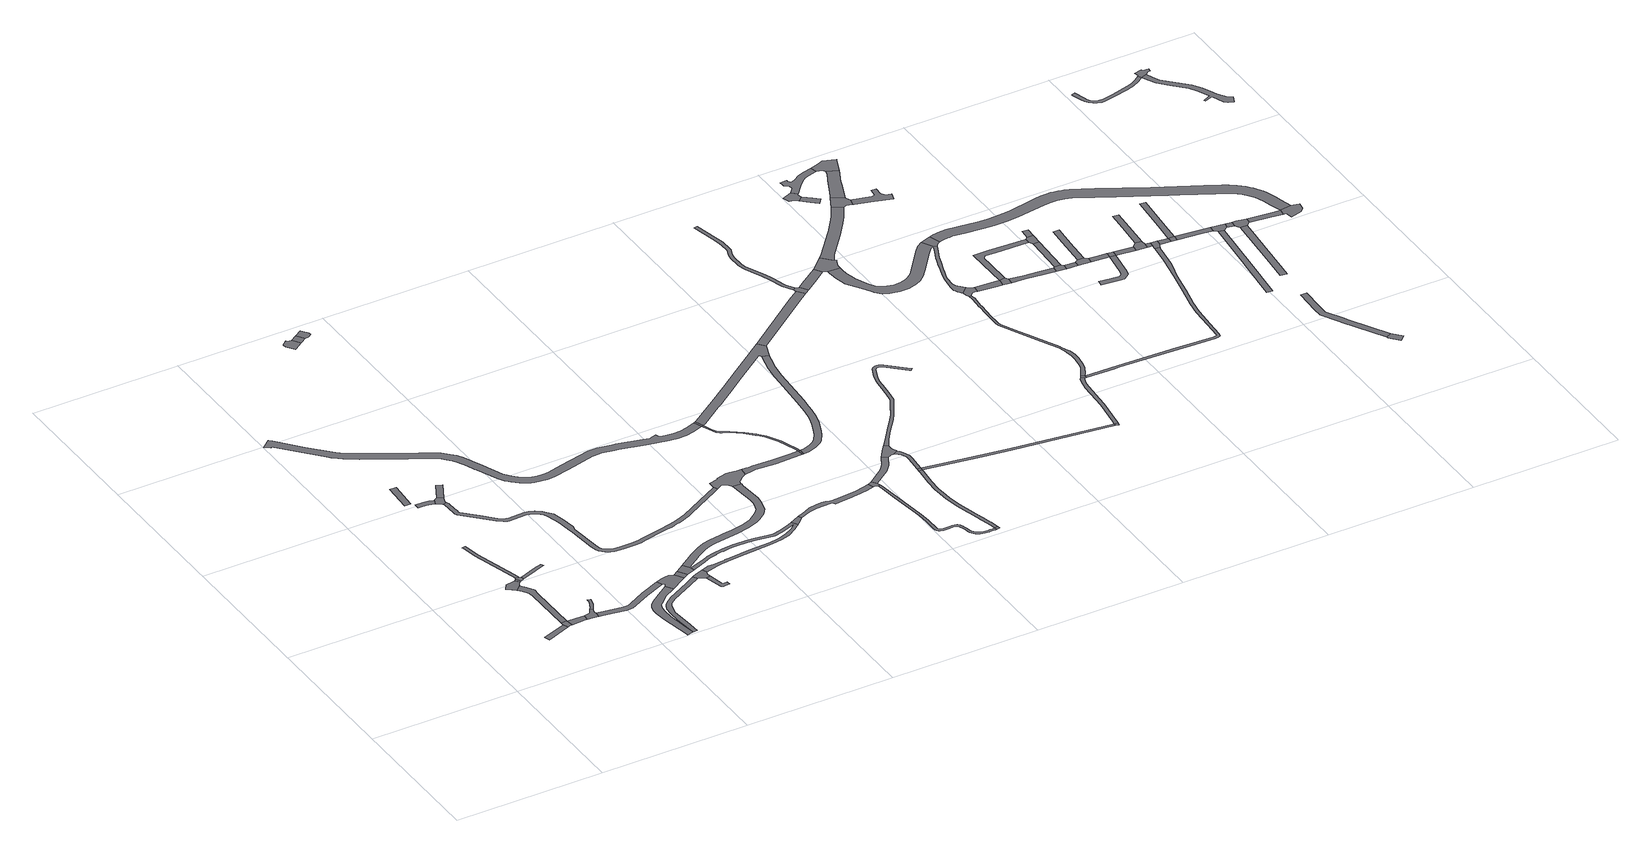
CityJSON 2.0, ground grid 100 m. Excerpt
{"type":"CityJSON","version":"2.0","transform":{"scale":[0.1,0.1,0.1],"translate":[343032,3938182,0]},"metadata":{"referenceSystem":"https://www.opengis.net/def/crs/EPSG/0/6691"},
"CityObjects":{
"road1":{"type":"Road","attributes":{"RoadStructureAttribute.sectionType":"1"},"geometry":[{"type":"MultiSurface","lod":"1","boundaries":[[[0,1,2,3]]]}]},
"road2":{"type":"Road","geometry":[{"type":"MultiSurface","lod":"1","boundaries":[[[4,5,2,1,6,7]]]}]},
"road3":{"type":"Road","attributes":{"RoadStructureAttribute.sectionType":"1"},"geometry":[{"type":"MultiSurface","lod":"1","boundaries":[[[8,9,10,11,12,13,14,15,5,4]]]}]},
"road4":{"type":"Road","attributes":{"RoadStructureAttribute.sectionType":"1"},"geometry":[{"type":"MultiSurface","lod":"1","boundaries":[[[16,17,4,7,18,19,20]]]}]},
"road5":{"type":"Road","geometry":[{"type":"MultiSurface","lod":"1","boundaries":[[[21,22,23,24,12,11,25,26,27]]]}]},
"road6":{"type":"Road","attributes":{"RoadStructureAttribute.sectionType":"1"},"geometry":[{"type":"MultiSurface","lod":"1","boundaries":[[[21,27,28,29]]]}]},
"road7":{"type":"Road","geometry":[{"type":"MultiSurface","lod":"1","boundaries":[[[28,30,31,32,33,34,35,29]]]}]},
"road8":{"type":"Road","attributes":{"RoadStructureAttribute.sectionType":"1"},"geometry":[{"type":"MultiSurface","lod":"1","boundaries":[[[36,37,38,39,40,41,42,43,44,45,35,34]]]}]},
"road9":{"type":"Road","geometry":[{"type":"MultiSurface","lod":"1","boundaries":[[[19,46,47,48,49,50,51,52,53,54,55,20]]]}]},
"road10":{"type":"Road","attributes":{"RoadStructureAttribute.sectionType":"1"},"geometry":[{"type":"MultiSurface","lod":"1","boundaries":[[[51,56,57,58,59,60,61,62,63,52]]]}]},
"road11":{"type":"Road","attributes":{"RoadStructureAttribute.sectionType":"1"},"geometry":[{"type":"MultiSurface","lod":"1","boundaries":[[[64,65,66,67,32,31]]]}]},
"road12":{"type":"Road","attributes":{"RoadStructureAttribute.sectionType":"1"},"geometry":[{"type":"MultiSurface","lod":"1","boundaries":[[[68,69,70,71]]]}]},
"road13":{"type":"Road","attributes":{"RoadStructureAttribute.sectionType":"1"},"geometry":[{"type":"MultiSurface","lod":"1","boundaries":[[[72,73,74,75,76,77,78,79,80]]]}]},
"road14":{"type":"Road","geometry":[{"type":"MultiSurface","lod":"1","boundaries":[[[81,82,83,84,85,76,75,86,87,88,89]]]}]},
"road15":{"type":"Road","attributes":{"RoadStructureAttribute.sectionType":"1"},"geometry":[{"type":"MultiSurface","lod":"1","boundaries":[[[47,90,91,92,93,94,95,96,97,98,99,100,101,102,103,104,105,48]]]}]},
"road16":{"type":"Road","attributes":{"RoadStructureAttribute.sectionType":"1"},"geometry":[{"type":"MultiSurface","lod":"1","boundaries":[[[84,106,107,85]]]}]},
"road17":{"type":"Road","attributes":{"RoadStructureAttribute.sectionType":"1"},"geometry":[{"type":"MultiSurface","lod":"1","boundaries":[[[108,109,110,111,112,113,114,115,116,117,118,119,120,121,122,123,124,125,126,127,128]]]}]},
"road18":{"type":"Road","attributes":{"RoadStructureAttribute.sectionType":"1"},"geometry":[{"type":"MultiSurface","lod":"1","boundaries":[[[129,130,131,132,133,134,135,136,137,138,139,140,141,142,143,144,145,146,147,148,149]]]}]},
"road19":{"type":"Road","geometry":[{"type":"MultiSurface","lod":"1","boundaries":[[[150,151,152,98,97,153,154,155,119,118,156,157,158]]]}]},
"road20":{"type":"Road","attributes":{"RoadStructureAttribute.sectionType":"1"},"geometry":[{"type":"MultiSurface","lod":"1","boundaries":[[[157,159,160,158]]]}]},
"road21":{"type":"Road","geometry":[{"type":"MultiSurface","lod":"1","boundaries":[[[159,161,162,163,164,160]]]}]},
"road22":{"type":"Road","geometry":[{"type":"MultiSurface","lod":"1","boundaries":[[[165,166,167,168,169,170,171,172,173,140,139]]]}]},
"road23":{"type":"Road","attributes":{"RoadStructureAttribute.sectionType":"1"},"geometry":[{"type":"MultiSurface","lod":"1","boundaries":[[[165,174,175,176,177,178,179,180,181,182,183,184,166]]]}]},
"road24":{"type":"Road","attributes":{"RoadStructureAttribute.sectionType":"1"},"geometry":[{"type":"MultiSurface","lod":"1","boundaries":[[[88,185,186,187,188,189,190,191,192,193,194,195,196,197,198,199,200,201,202,203,204,205,206,207,208,209,210,211,212,213,214,215,216,217,218,219,220,221,222,223,224,225,226,227,228,229,230,231,232,233,234,235,236,237,238,239,240,241,242,243,244,245,246,247,248,249,250,251,252,253,254,255,256,257,258,259,260,89]]]}]},
"road25":{"type":"Road","geometry":[{"type":"MultiSurface","lod":"1","boundaries":[[[261,262,263,264,265,266,267,268]]]}]},
"road26":{"type":"Road","attributes":{"RoadStructureAttribute.sectionType":"1"},"geometry":[{"type":"MultiSurface","lod":"1","boundaries":[[[269,270,271,272,273,274,275,276,277,278,279,280,281,282,283,284,285,286,287,288,289,290,291,292,293,294,295,296,297,298,299,300,301,302,303,304,305,306,307,308,309,310,311,312,313,314,315,316,317,318,319,320,321,322,323,324,325,326,327,328,329,330,331,332,333,334,335,336,337,338,339,340,341,342,343,344,345,346,347,348,349,350,351,352]]]}]},
"road27":{"type":"Road","attributes":{"RoadStructureAttribute.sectionType":"1"},"geometry":[{"type":"MultiSurface","lod":"1","boundaries":[[[353,354,261,268]]]}]},
"road28":{"type":"Road","geometry":[{"type":"MultiSurface","lod":"1","boundaries":[[[355,356,357,354,353,358]]]}]},
"road29":{"type":"Road","attributes":{"RoadStructureAttribute.sectionType":"1"},"geometry":[{"type":"MultiSurface","lod":"1","boundaries":[[[359,360,361,362,363,364,365,366,367,368,369,370,371,372,373,374,375,376,377,378,379,380,381,382,383,384,385,386,387,162,161,388,389,390,391,392,393,394,395,396,397,398,399,400,401,402,371,403,404,405,406,407,408,409,410,411,412,413,171,170]]]}]},
"road30":{"type":"Road","attributes":{"RoadStructureAttribute.sectionType":"1"},"geometry":[{"type":"MultiSurface","lod":"1","boundaries":[[[414,415,416,417,418,419,420,421,422,423,424,425,426,427,428,429,430,164,163,431,432,433,434,435,436,437,438,439,440,441,442,443,444,445,446,447,448,449]]]}]},
"road31":{"type":"Road","geometry":[{"type":"MultiSurface","lod":"1","boundaries":[[[372,371,370,450,451,452]]]}]},
"road32":{"type":"Road","geometry":[{"type":"MultiSurface","lod":"1","boundaries":[[[222,453,454,455,456,449,448,457,458,459,460,461,462,463,464,465,466,467,468,469,470,223]]]}]},
"road33":{"type":"Road","attributes":{"RoadStructureAttribute.sectionType":"1"},"geometry":[{"type":"MultiSurface","lod":"1","boundaries":[[[451,471,472,473,474,475,476,477,478,479,480,481,482,483,484,485,486,487,488,489,490,491,492,493,494,495,496,497,452]]]}]},
"road34":{"type":"Road","attributes":{"RoadStructureAttribute.sectionType":"1"},"geometry":[{"type":"MultiSurface","lod":"1","boundaries":[[[463,498,499,500,501,502,503,504,505,506,507,508,509,464]]]}]},
"road35":{"type":"Road","geometry":[{"type":"MultiSurface","lod":"1","boundaries":[[[510,511,269,352]]]}]},
"road36":{"type":"Road","attributes":{"RoadStructureAttribute.sectionType":"1"},"geometry":[{"type":"MultiSurface","lod":"1","boundaries":[[[512,513,514,515,516,517,518,519,520,521,522,523,524,525,526,527,528,529,503,530,531,532,533,534,535,536,537,538,539,540,541,542,543,544,510,352]]]}]},
"road37":{"type":"Road","geometry":[{"type":"MultiSurface","lod":"1","boundaries":[[[503,502,545,530]]]}]},
"road38":{"type":"Road","geometry":[{"type":"MultiSurface","lod":"1","boundaries":[[[546,547,548,549,484,483,550,551,552,553]]]}]},
"road39":{"type":"Road","attributes":{"RoadStructureAttribute.sectionType":"1"},"geometry":[{"type":"MultiSurface","lod":"1","boundaries":[[[554,555,556,557,558,559,560,561,562,563,564,565,566,567,568,569,570,571,572,573,574,575,576,577,578,579,580,581,582,583,584,585,586,587,588,589,590,591,592,593,594,595,546,553,596,597,598,599,600,601,602,603,604,605,606,607,608,609,610,611,612,613,614,615,616,617,618,619,620,621,622,623,624,625,626,627,628,629,630,631,632,633,634,635,636,637,638]]]}]},
"road40":{"type":"Road","attributes":{"RoadStructureAttribute.sectionType":"1"},"geometry":[{"type":"MultiSurface","lod":"1","boundaries":[[[639,640,641,548,547,642,643,644,645]]]}]},
"road41":{"type":"Road","geometry":[{"type":"MultiSurface","lod":"1","boundaries":[[[638,637,646,647]]]}]},
"road42":{"type":"Road","attributes":{"RoadStructureAttribute.sectionType":"1"},"geometry":[{"type":"MultiSurface","lod":"1","boundaries":[[[648,649,650,651,652,653,654,655,656,657,511,510,658,659,660,661,662,663,664,665,666,667,668,669]]]}]},
"road43":{"type":"Road","attributes":{"RoadStructureAttribute.sectionType":"1"},"geometry":[{"type":"MultiSurface","lod":"1","boundaries":[[[670,671,672,673,674,675,676,677,678,679,680,681,682,683,684,685,686,687,688,689,690,691,692,693,694,695,696,697,638,647]]]}]},
"road44":{"type":"Road","attributes":{"RoadStructureAttribute.sectionType":"1"},"geometry":[{"type":"MultiSurface","lod":"1","boundaries":[[[545,698,699,700,701,702,703,704,705,706,707,708,709,710,711,712,713,714,668,667,715,716,717,718,719,720,721,722,723,724,725,726,727,728,729,730,530]]]}]},
"road45":{"type":"Road","geometry":[{"type":"MultiSurface","lod":"1","boundaries":[[[731,684,683,732]]]}]},
"road46":{"type":"Road","geometry":[{"type":"MultiSurface","lod":"1","boundaries":[[[644,733,734,735,736,737,738,739,740,741,645]]]}]},
"road47":{"type":"Road","attributes":{"RoadStructureAttribute.sectionType":"1"},"geometry":[{"type":"MultiSurface","lod":"1","boundaries":[[[742,743,744,745,746,735,734,747,748,749,750,751,752,731,732]]]}]},
"road48":{"type":"Road","attributes":{"RoadStructureAttribute.sectionType":"1"},"geometry":[{"type":"MultiSurface","lod":"1","boundaries":[[[753,754,755,756,757,758,759,760,761,762,763,764,765,766,767,768,769,770,771,772,773,774,775,776,777,778,779,780,781,782,783,784,785,786,787,788,789,790,791,792,793,794,795,796,797,798,799,800,801,802,803,740,739]]]}]},
"road49":{"type":"Road","attributes":{"RoadStructureAttribute.sectionType":"1"},"geometry":[{"type":"MultiSurface","lod":"1","boundaries":[[[804,805,806,807,732,683,808,809,810,811]]]}]},
"road50":{"type":"Road","geometry":[{"type":"MultiSurface","lod":"1","boundaries":[[[812,813,814,815,816,817,648,669]]]}]},
"road51":{"type":"Road","geometry":[{"type":"MultiSurface","lod":"1","boundaries":[[[818,819,815,814,820,821]]]}]},
"road52":{"type":"Road","attributes":{"RoadStructureAttribute.sectionType":"1"},"geometry":[{"type":"MultiSurface","lod":"1","boundaries":[[[822,823,824,825,826,827,828,829,830,831,832,833,834,835,836,837,838,839,840,841,842,843,844,845,846,847,848,849,850,851,852,853,854,819,818]]]}]},
"road53":{"type":"Road","attributes":{"RoadStructureAttribute.sectionType":"1"},"geometry":[{"type":"MultiSurface","lod":"1","boundaries":[[[820,855,856,857,858,821]]]}]},
"road54":{"type":"Road","geometry":[{"type":"MultiSurface","lod":"1","boundaries":[[[859,860,804,811]]]}]},
"road55":{"type":"Road","geometry":[{"type":"MultiSurface","lod":"1","boundaries":[[[861,857,856,862,863,864,865,866,867]]]}]},
"road56":{"type":"Road","attributes":{"RoadStructureAttribute.sectionType":"1"},"geometry":[{"type":"MultiSurface","lod":"1","boundaries":[[[868,869,870,871,872,873,874,804,860,875,876,877,878,879,880,881,882,883]]]}]},
"road57":{"type":"Road","geometry":[{"type":"MultiSurface","lod":"1","boundaries":[[[882,884,885,886,883]]]}]},
"road58":{"type":"Road","attributes":{"function":"3","RoadStructureAttribute.sectionType":"1"},"geometry":[{"type":"MultiSurface","lod":"1","boundaries":[[[887,888,889,890,891,892,893,894,895,896,897,898,899,900,901,902,903,863,862,904,905,906,907,908,909,910,911,912,913,914,915,916,917,918,919,920,921,922,923,924,925,926,927,928,929,930,931,932,933,934,935,936,937,938,939,940,941,942,943,944,945,946,947,948,949,950,951,952,921]]]}]},
"road59":{"type":"Road","attributes":{"function":"3","RoadStructureAttribute.sectionType":"1"},"geometry":[{"type":"MultiSurface","lod":"1","boundaries":[[[953,954,955,956,957,958,959,960,961,962,963,964,965,966,967,861,867]]]}]},
"road60":{"type":"Road","attributes":{"RoadStructureAttribute.sectionType":"1"},"geometry":[{"type":"MultiSurface","lod":"1","boundaries":[[[968,969,970,971,972,973,974,975,976,977,978,979,980,981,982,983,984,985,986,987,988,886,885,989,990,991,992,993,994,995,996,997,998,999,1000,1001,1002,1003,1004,1005,1006,1007,1008,1009]]]}]},
"road61":{"type":"Road","geometry":[{"type":"MultiSurface","lod":"1","boundaries":[[[1010,939,938,1011,1012,968,1009,1013,1014,1015,1016,1017,1018]]]}]},
"road62":{"type":"Road","geometry":[{"type":"MultiSurface","lod":"1","boundaries":[[[1019,1020,1021,1022,1023,1024,1025,1026]]]}]},
"road63":{"type":"Road","attributes":{"RoadStructureAttribute.sectionType":"1"},"geometry":[{"type":"MultiSurface","lod":"1","boundaries":[[[1020,1027,1028,1029,1030,1021]]]}]},
"road64":{"type":"Road","attributes":{"RoadStructureAttribute.sectionType":"1"},"geometry":[{"type":"MultiSurface","lod":"1","boundaries":[[[1017,1031,1032,1033,1034,1018]]]}]},
"road65":{"type":"Road","geometry":[{"type":"MultiSurface","lod":"1","boundaries":[[[1035,1036,960,959,1037,1038,1039,1040,1041]]]}]},
"road66":{"type":"Road","geometry":[{"type":"MultiSurface","lod":"1","boundaries":[[[1023,1042,1043,1044,1045,1046,1047,1048,1049,1050,1051,1052,1053,1054,1055,1056,1057,1058,1059,1060,1061,1024]]]}]},
"road67":{"type":"Road","geometry":[{"type":"MultiSurface","lod":"1","boundaries":[[[1062,1063,1033,1032,1064,1065]]]}]},
"road68":{"type":"Road","geometry":[{"type":"MultiSurface","lod":"1","boundaries":[[[1066,1067,1068,1069,1070,887,921,952]]]}]},
"road69":{"type":"Road","attributes":{"function":"3","RoadStructureAttribute.sectionType":"1"},"geometry":[{"type":"MultiSurface","lod":"1","boundaries":[[[1071,1072,1073,1074,1075,1036,1035,1076,1077,1078,1079,1080,1081,1082,1083]]]}]},
"road70":{"type":"Road","attributes":{"RoadStructureAttribute.sectionType":"1"},"geometry":[{"type":"MultiSurface","lod":"1","boundaries":[[[1040,1084,1085,1086,1087,1088,1089,1090,1091,1092,1093,1094,1041]]]}]},
"road71":{"type":"Road","attributes":{"RoadStructureAttribute.sectionType":"1"},"geometry":[{"type":"MultiSurface","lod":"1","boundaries":[[[1095,1096,1065,1064,1097,1098,1099,1100]]]}]},
"road72":{"type":"Road","geometry":[{"type":"MultiSurface","lod":"1","boundaries":[[[1082,1101,1102,1103,1104,1105,1106,1047,1046,1107,1083]]]}]},
"road73":{"type":"Road","attributes":{"RoadStructureAttribute.sectionType":"1"},"geometry":[{"type":"MultiSurface","lod":"1","boundaries":[[[1108,1109,1110,1111,1033,1063,1112,1113,1114,1115,1116]]]}]},
"road74":{"type":"Road","attributes":{"RoadStructureAttribute.sectionType":"1"},"geometry":[{"type":"MultiSurface","lod":"1","boundaries":[[[1117,1118,1119,1120,1121,1122,1123,1124,1125,1126,1127,1128,1129,1130,885,884,1131,1132,1133,1134,1135,1136,1137,1138,1139,1140,1141,1142,1143,1144,1145,1146,1147,1148,1149,1150,1151]]]}]},
"road75":{"type":"Road","geometry":[{"type":"MultiSurface","lod":"1","boundaries":[[[1099,1152,1153,1154,1155,1156,1100]]]}]},
"road76":{"type":"Road","attributes":{"RoadStructureAttribute.sectionType":"1"},"geometry":[{"type":"MultiSurface","lod":"1","boundaries":[[[1157,1158,1156,1155,1159,1160]]]}]},
"road77":{"type":"Road","attributes":{"RoadStructureAttribute.sectionType":"1"},"geometry":[{"type":"MultiSurface","lod":"1","boundaries":[[[1161,1154,1153,1162]]]}]},
"road78":{"type":"Road","geometry":[{"type":"MultiSurface","lod":"1","boundaries":[[[1163,1157,1160,1164,1165,1166,1108,1116]]]}]},
"road79":{"type":"Road","attributes":{"RoadStructureAttribute.sectionType":"1"},"geometry":[{"type":"MultiSurface","lod":"1","boundaries":[[[1167,1168,1166,1165]]]}]},
"road80":{"type":"Road","geometry":[{"type":"MultiSurface","lod":"1","boundaries":[[[1169,1170,1171,1161,1162,1172]]]}]},
"road81":{"type":"Road","attributes":{"RoadStructureAttribute.sectionType":"1"},"geometry":[{"type":"MultiSurface","lod":"1","boundaries":[[[1173,1174,1175,1176,1177,1178,1179,1180,1181,1182,1183,1184,1185,1186]]]}]},
"road82":{"type":"Road","attributes":{"RoadStructureAttribute.sectionType":"1"},"geometry":[{"type":"MultiSurface","lod":"1","boundaries":[[[1187,1188,1189,1190,1191,1192,1171,1170]]]}]},
"road83":{"type":"Road","attributes":{"RoadStructureAttribute.sectionType":"1"},"geometry":[{"type":"MultiSurface","lod":"1","boundaries":[[[1193,1173,1194,1195,1169,1172]]]}]},
"road84":{"type":"Road","geometry":[{"type":"MultiSurface","lod":"1","boundaries":[[[1196,1197,1194,1173,1186]]]}]},
"road85":{"type":"Road","attributes":{"RoadStructureAttribute.sectionType":"1"},"geometry":[{"type":"MultiSurface","lod":"1","boundaries":[[[1198,1199,1196,1186]]]}]},
"road86":{"type":"Road","geometry":[{"type":"MultiSurface","lod":"1","boundaries":[[[1200,1201,1199,1198,1202,1203]]]}]},
"road87":{"type":"Road","attributes":{"RoadStructureAttribute.sectionType":"1"},"geometry":[{"type":"MultiSurface","lod":"1","boundaries":[[[1202,1204,1205,1203]]]}]},
"road88":{"type":"Road","geometry":[{"type":"MultiSurface","lod":"1","boundaries":[[[1150,1206,1207,1208,1205,1204,1151]]]}]},
"road89":{"type":"Road","attributes":{"function":"3","RoadStructureAttribute.sectionType":"1"},"geometry":[{"type":"MultiSurface","lod":"1","boundaries":[[[1209,1210,1211,1212,1213,1214,1215,1216,1217,1218,1219,1220,1221,1222,1223,1224,1225,1226,1227,1228,1229,1230,1231,1232,1233,1234,1235,1236,1237,1238,1239,1240,1241,1242,1243,1244,1245,1246,1247,1248,1249,1250,1251,1252,1069,1068,1253,1254,1255,1256,1257,1258,1259,1260,1261,1262,1263,1264,1265,1266,1267,1268,1269,1270,1271,1272,1273,1274,1275,1276,1277,1278,1279,1280,1281,1282,1283]]]}]},
"road90":{"type":"Road","attributes":{"RoadStructureAttribute.sectionType":"1"},"geometry":[{"type":"MultiSurface","lod":"1","boundaries":[[[1284,1285,1286,1287,1201,1200]]]}]},
"road91":{"type":"Road","attributes":{"RoadStructureAttribute.sectionType":"1"},"geometry":[{"type":"MultiSurface","lod":"1","boundaries":[[[1288,1208,1207,1289,1290,1291]]]}]},
"road92":{"type":"Road","geometry":[{"type":"MultiSurface","lod":"1","boundaries":[[[1290,1292,1293,1291]]]}]},
"road93":{"type":"Road","attributes":{"RoadStructureAttribute.sectionType":"1"},"geometry":[{"type":"MultiSurface","lod":"1","boundaries":[[[1294,1295,1296,1297,1291,1293]]]}]},
"road94":{"type":"Road","attributes":{"RoadStructureAttribute.sectionType":"1"},"geometry":[{"type":"MultiSurface","lod":"1","boundaries":[[[1298,1299,1300,1301,1302,1303,1304,1305,1306,1307,1308,1309,1310]]]}]},
"road95":{"type":"Road","attributes":{"RoadStructureAttribute.sectionType":"1"},"geometry":[{"type":"MultiSurface","lod":"1","boundaries":[[[1311,1312,1313,1314,1315,1316,1317]]]}]},
"road96":{"type":"Road","attributes":{"RoadStructureAttribute.sectionType":"1"},"geometry":[{"type":"MultiSurface","lod":"1","boundaries":[[[1292,1318,1319,1320,1293]]]}]},
"road97":{"type":"Road","geometry":[{"type":"MultiSurface","lod":"1","boundaries":[[[1321,1322,1323,1298,1310,1324]]]}]},
"road98":{"type":"Road","geometry":[{"type":"MultiSurface","lod":"1","boundaries":[[[1320,1319,1317,1316,1325,1326]]]}]},
"road99":{"type":"Road","attributes":{"RoadStructureAttribute.sectionType":"1"},"geometry":[{"type":"MultiSurface","lod":"1","boundaries":[[[1327,1328,1329,1330,1331,1332,1333]]]}]},
"road100":{"type":"Road","attributes":{"RoadStructureAttribute.sectionType":"1"},"geometry":[{"type":"MultiSurface","lod":"1","boundaries":[[[1325,1334,1335,1326]]]}]},
"road101":{"type":"Road","geometry":[{"type":"MultiSurface","lod":"1","boundaries":[[[1334,1327,1333,1336,1337,1338,1339,1335]]]}]},
"road102":{"type":"Road","attributes":{"RoadStructureAttribute.sectionType":"1"},"geometry":[{"type":"MultiSurface","lod":"1","boundaries":[[[1283,1340,1341,1342,1338,1337,1343,1344]]]}]},
"road103":{"type":"Road","geometry":[{"type":"MultiSurface","lod":"1","boundaries":[[[1344,1345,1346,1347,1348,1349,1209,1283]]]}]},
"road104":{"type":"Road","geometry":[{"type":"MultiSurface","lod":"1","boundaries":[[[1350,1351,1352,1353,1354,1355,1356,1357,1358,1359,1360,1361,1362,1363,1364,1365,1366,1367,1368,1369,1370,1371,1372,1373,1374,1375,1376,1377,1378,1379,1380,1381,1382,1383,1384,1385,1386,1387,1360,1388,1389,1390,1391,1392,1393,1394,1395,1396,1397,1398,1399,1400,1401,1402]]]}]},
"road105":{"type":"Road","geometry":[{"type":"MultiSurface","lod":"1","boundaries":[[[1403,1404,1361,1360,1359,1405,1406,1407,1408,1409]]]}]}
},
"vertices":[
[444,376,0],[607,437,0],[593,475,0],[430,414,0],
[631,496,0],[593,496,0],[633,447,0],[640,447,0],
[630,829,0],[634,878,0],[603,928,0],[577,958,0],[540,924,0],[563,898,0],[586,861,0],[590,829,0],
[736,492,0],[648,495,0],[733,452,0],[744,451,0],[748,491,0],
[579,1021,0],[516,1011,0],[487,971,0],[520,947,0],[577,960,0],[587,980,0],[603,994,0],
[612,999,0],[594,1031,0],
[632,1011,0],[638,1013,0],[631,1035,0],[624,1036,0],[621,1039,0],[598,1046,0],
[620,1053,0],[613,1083,0],[529,1375,0],[516,1449,0],[509,1483,0],[488,1480,0],[490,1470,0],[507,1370,0],[592,1077,0],[598,1048,0],
[795,446,0],[819,443,0],[823,483,0],[821,491,0],[821,504,0],[830,525,0],[814,536,0],[810,531,0],[793,505,0],[781,499,0],
[843,545,0],[856,570,0],[866,597,0],[869,623,0],[849,629,0],[847,603,0],[837,576,0],[824,551,0],
[747,1052,0],[810,1074,0],[803,1095,0],[751,1077,0],
[458,2040,0],[470,2232,0],[428,2235,0],[416,2039,0],
[487,1979,0],[531,1978,0],[564,1972,0],[583,1965,0],[597,2002,0],[570,2009,0],[529,2012,0],[477,2017,0],[475,1980,0],
[646,1953,0],[652,1974,0],[656,1988,0],[660,1996,0],[624,2015,0],[595,1960,0],[613,1945,0],[622,1935,0],[649,1945,0],
[824,443,0],[878,436,0],[996,415,0],[1024,414,0],[1042,417,0],[1071,430,0],[1185,491,0],[1317,547,0],[1301,584,0],[1168,527,0],[1054,466,0],[1030,456,0],[1021,454,0],[998,455,0],[858,478,0],[826,483,0],
[721,2114,0],[685,2132,0],
[1222,16,0],[1215,67,0],[1190,227,0],[1189,297,0],[1193,326,0],[1197,347,0],[1203,361,0],[1215,373,0],[1276,426,0],[1344,465,0],[1352,470,0],[1322,518,0],[1247,467,0],[1181,416,0],[1154,389,0],[1144,371,0],[1133,334,0],[1132,297,0],[1141,220,0],[1177,18,0],[1179,8,0],
[1251,18,0],[1243,126,0],[1239,178,0],[1236,252,0],[1245,300,0],[1254,323,0],[1258,333,0],[1265,342,0],[1308,375,0],[1461,458,0],[1530,493,0],[1513,523,0],[1447,484,0],[1291,400,0],[1246,366,0],[1231,352,0],[1222,337,0],[1210,307,0],[1206,252,0],[1209,176,0],[1223,16,0],
[1398,607,0],[1380,606,0],[1344,600,0],[1329,547,0],[1335,543,0],[1333,534,0],[1438,523,0],[1465,539,0],[1431,596,0],
[1503,561,0],[1463,619,0],
[1560,585,0],[1552,610,0],[1548,617,0],[1520,658,0],
[1577,471,0],[1610,478,0],[1605,503,0],[1608,517,0],[1610,522,0],[1612,525,0],[1599,558,0],[1563,545,0],[1525,530,0],
[1611,350,0],[1614,346,0],[1619,344,0],[1624,344,0],[1657,347,0],[1667,348,0],[1665,368,0],[1664,372,0],[1641,372,0],[1633,374,0],[1632,375,0],
[625,1926,0],[629,1830,0],[630,1815,0],[638,1797,0],[806,1625,0],[841,1597,0],[862,1589,0],[877,1586,0],[992,1588,0],[1013,1584,0],[1042,1574,0],[1071,1553,0],[1084,1536,0],[1098,1506,0],[1117,1422,0],[1130,1339,0],[1131,1333,0],[1133,1320,0],[1136,1291,0],[1154,1105,0],[1163,1059,0],[1171,1041,0],[1199,1016,0],[1228,997,0],[1249,989,0],[1308,985,0],[1383,986,0],[1433,990,0],[1474,999,0],[1613,1032,0],[1635,1036,0],[1680,1043,0],[1716,1054,0],[1742,1061,0],[1821,1091,0],[1957,1167,0],[1980,1180,0],[2115,1255,0],[2101,1281,0],[1961,1204,0],[1808,1118,0],[1733,1090,0],[1713,1084,0],[1674,1073,0],[1607,1061,0],[1465,1028,0],[1428,1019,0],[1381,1016,0],[1309,1015,0],[1255,1019,0],[1241,1024,0],[1217,1039,0],[1196,1059,0],[1191,1068,0],[1184,1109,0],[1164,1312,0],[1167,1324,0],[1170,1342,0],[1168,1350,0],[1157,1430,0],[1137,1515,0],[1109,1553,0],[1092,1575,0],[1056,1601,0],[1021,1613,0],[994,1618,0],[879,1616,0],[870,1618,0],[856,1623,0],[826,1647,0],[751,1724,0],[663,1815,0],[659,1823,0],[659,1831,0],[657,1867,0],[655,1930,0],
[723,3893,0],[696,3893,0],[689,3903,0],[655,3876,0],[655,3863,0],[655,3849,0],[692,3796,0],[758,3841,0],
[2344,1931,0],[2299,1913,0],[2249,1899,0],[2235,1896,0],[2185,1895,0],[2135,1900,0],[2100,1907,0],[2093,1913,0],[2083,1934,0],[2055,1927,0],[2039,1920,0],[1996,1929,0],[1829,1970,0],[1809,1974,0],[1714,1990,0],[1652,1988,0],[1441,1939,0],[1331,1913,0],[1291,1910,0],[1259,1913,0],[1226,1920,0],[1188,1936,0],[1166,1949,0],[1134,1978,0],[1113,2003,0],[1090,2039,0],[1032,2173,0],[976,2306,0],[952,2343,0],[923,2375,0],[883,2413,0],[846,2439,0],[775,2478,0],[467,2651,0],[388,2700,0],[346,2736,0],[320,2761,0],[217,2875,0],[94,3017,0],[84,3029,0],[67,3049,0],[7,2996,0],[41,2969,0],[48,2977,0],[172,2836,0],[243,2757,0],[277,2719,0],[297,2699,0],[305,2692,0],[353,2652,0],[436,2599,0],[686,2459,0],[746,2426,0],[814,2388,0],[845,2367,0],[880,2333,0],[905,2306,0],[923,2278,0],[950,2214,0],[972,2162,0],[977,2150,0],[1037,2011,0],[1065,1968,0],[1070,1962,0],[1090,1936,0],[1130,1901,0],[1161,1882,0],[1190,1870,0],[1208,1862,0],[1250,1854,0],[1291,1850,0],[1340,1854,0],[1454,1881,0],[1651,1927,0],[1653,1927,0],[1710,1930,0],[1793,1916,0],[1817,1911,0],[1982,1871,0],[2126,1840,0],[2183,1835,0],[2242,1836,0],[2302,1850,0],[2366,1875,0],
[802,3871,0],[767,3920,0],
[853,3891,0],[850,3909,0],[818,3955,0],[828,3870,0],
[1616,527,0],[1702,550,0],[1733,554,0],[1768,558,0],[1777,559,0],[1838,565,0],[1951,576,0],[2099,584,0],[2167,595,0],[2232,616,0],[2292,649,0],[2338,688,0],[2323,706,0],[2313,728,0],[2285,714,0],[2210,686,0],[2158,676,0],[2117,678,0],[2046,689,0],[1983,697,0],[1909,698,0],[1895,698,0],[1817,691,0],[1807,690,0],[1751,681,0],[1750,680,0],[1697,665,0],[1689,662,0],[1651,645,0],[1660,622,0],[1705,643,0],[1715,646,0],[1754,656,0],[1756,657,0],[1794,664,0],[1810,666,0],[1856,671,0],[1896,674,0],[1981,673,0],[2043,666,0],[2115,655,0],[2159,652,0],[2217,663,0],[2294,692,0],[2278,669,0],[2222,638,0],[2161,618,0],[2097,608,0],[1949,600,0],[1807,586,0],[1775,583,0],[1764,581,0],[1742,579,0],[1699,574,0],[1654,579,0],
[2212,1166,0],[2223,1056,0],[2219,1012,0],[2202,951,0],[2181,925,0],[2137,890,0],[2112,873,0],[2071,858,0],[2055,852,0],[1969,834,0],[1932,829,0],[1800,813,0],[1749,799,0],[1741,795,0],[1702,777,0],[1628,734,0],[1603,716,0],[1648,687,0],[1655,692,0],[1725,733,0],[1746,742,0],[1766,752,0],[1810,764,0],[1885,773,0],[1977,785,0],[2069,804,0],[2135,828,0],[2166,849,0],[2216,889,0],[2247,928,0],[2268,1003,0],[2274,1056,0],[2261,1203,0],[2262,1227,0],[2262,1228,0],[2205,1232,0],
[2345,693,0],[2390,737,0],[2380,759,0],
[2149,1274,0],[2172,1269,0],[2183,1260,0],[2200,1241,0],[2264,1250,0],[2271,1259,0],[2273,1261,0],[2285,1272,0],[2302,1285,0],[2317,1293,0],[2333,1302,0],[2337,1361,0],[2308,1363,0],[2263,1367,0],[2242,1370,0],[2169,1352,0],[2162,1342,0],[2101,1328,0],
[2394,739,0],[2431,752,0],[2465,768,0],[2488,773,0],[2517,776,0],[2567,779,0],[2625,781,0],[2641,764,0],[2667,766,0],[2737,770,0],[2823,782,0],[2875,792,0],[2924,807,0],[2912,845,0],[2865,831,0],[2816,821,0],[2733,810,0],[2668,806,0],[2640,804,0],[2625,805,0],[2600,814,0],[2575,817,0],[2539,814,0],[2483,806,0],[2448,787,0],[2418,773,0],[2385,761,0],
[2382,1311,0],[2412,1316,0],[2547,1310,0],[2674,1314,0],[2731,1316,0],[2730,1358,0],[2674,1356,0],[2610,1354,0],[2548,1353,0],[2414,1358,0],[2380,1358,0],[2371,1359,0],
[2379,1880,0],[2357,1936,0],
[2388,1821,0],[2408,1777,0],[2426,1759,0],[2438,1753,0],[2455,1747,0],[2460,1744,0],[2476,1735,0],[2511,1709,0],[2545,1683,0],[2597,1631,0],[2605,1623,0],[2626,1598,0],[2636,1587,0],[2655,1551,0],[2676,1513,0],[2684,1497,0],[2702,1453,0],[2725,1383,0],[2742,1358,0],[2736,1386,0],[2713,1457,0],[2695,1502,0],[2676,1538,0],[2646,1594,0],[2614,1631,0],[2605,1640,0],[2553,1692,0],[2482,1745,0],[2476,1749,0],[2460,1758,0],[2436,1769,0],[2419,1783,0],[2399,1820,0],
[2743,1316,0],
[2969,803,0],[2964,826,0],[2940,858,0],[2929,850,0],[2939,808,0],[2945,807,0],[2946,806,0],[2952,798,0],
[3320,64,0],[3304,63,0],[3294,63,0],[3280,63,0],[3254,66,0],[3240,69,0],[3227,72,0],[3218,77,0],[3210,82,0],[3203,89,0],[3202,90,0],[3196,97,0],[3190,108,0],[3187,117,0],[3185,130,0],[3181,151,0],[3177,167,0],[3177,168,0],[3174,178,0],[3173,180,0],[3169,190,0],[3164,196,0],[3159,202,0],[3153,207,0],[3147,210,0],[3137,213,0],[3120,215,0],[3103,215,0],[3094,215,0],[3054,215,0],[3045,216,0],[3040,218,0],[3036,221,0],[3032,226,0],[3029,231,0],[3028,240,0],[3028,333,0],[3027,366,0],[3023,409,0],[2992,643,0],[2977,760,0],[2974,780,0],[2957,777,0],[2959,758,0],[2974,640,0],[3005,407,0],[3009,364,0],[3010,333,0],[3010,239,0],[3012,226,0],[3017,216,0],[3023,208,0],[3032,202,0],[3041,199,0],[3047,198,0],[3053,197,0],[3094,197,0],[3119,197,0],[3134,195,0],[3140,193,0],[3143,192,0],[3147,189,0],[3150,185,0],[3153,181,0],[3156,173,0],[3158,169,0],[3160,162,0],[3164,148,0],[3169,120,0],[3170,113,0],[3174,100,0],[3181,87,0],[3188,78,0],[3195,72,0],[3198,68,0],[3209,61,0],[3221,55,0],[3235,51,0],[3252,48,0],[3279,45,0],[3284,45,0],[3304,45,0],[3321,46,0],[3330,47,0],[3326,64,0],
[3122,1050,0],[3085,980,0],[3048,938,0],[3075,908,0],[3118,957,0],[3156,1029,0],[3123,1052,0],
[3353,51,0],[3349,69,0],
[3092,2465,0],[3004,2401,0],[2994,2393,0],[2970,2376,0],[2842,2282,0],[2684,2166,0],[2661,2150,0],[2548,2066,0],[2518,2046,0],[2368,1940,0],[2397,1887,0],[2554,1998,0],[2578,2014,0],[2637,2057,0],[2683,2090,0],[2835,2203,0],[2877,2234,0],[3031,2346,0],[3040,2352,0],[3049,2333,0],[3093,2322,0],[3128,2416,0],
[3337,130,0],[3336,136,0],[3321,195,0],[3317,211,0],[3313,226,0],[3313,229,0],[3296,301,0],[3275,387,0],[3258,481,0],[3253,543,0],[3249,596,0],[3252,679,0],[3265,793,0],[3267,814,0],[3243,816,0],[3241,796,0],[3228,681,0],[3225,596,0],[3229,541,0],[3234,477,0],[3252,382,0],[3274,289,0],[3287,234,0],[3288,229,0],[3294,205,0],[3298,188,0],[3314,125,0],[3318,105,0],
[2762,1317,0],[2788,1322,0],[2844,1341,0],[2876,1359,0],[2885,1368,0],[2905,1389,0],[2936,1434,0],[2956,1475,0],[2986,1552,0],[3007,1621,0],[3020,1696,0],[3027,1765,0],[3031,1805,0],[3046,2047,0],[3050,2103,0],[3062,2198,0],[3082,2280,0],[3047,2325,0],[3017,2206,0],[3005,2107,0],[3002,2049,0],[2986,1809,0],[2983,1778,0],[2975,1702,0],[2963,1631,0],[2944,1567,0],[2915,1493,0],[2897,1457,0],[2870,1417,0],[2848,1395,0],[2823,1381,0],[2776,1362,0],[2758,1359,0],
[3244,836,0],[3268,834,0],
[3186,1042,0],[3201,1043,0],[3238,1066,0],[3235,1071,0],[3225,1089,0],[3221,1106,0],[3222,1134,0],[3198,1154,0],[3174,1125,0],
[3277,952,0],[3279,982,0],[3270,1008,0],[3258,1031,0],[3248,1050,0],[3215,1039,0],[3229,1028,0],[3238,1018,0],[3248,998,0],[3254,978,0],[3253,954,0],
[3252,1187,0],[3311,1268,0],[3383,1357,0],[3414,1402,0],[3437,1443,0],[3464,1489,0],[3480,1515,0],[3496,1542,0],[3507,1622,0],[3507,1623,0],[3516,1710,0],[3517,1720,0],[3524,1769,0],[3536,1808,0],[3556,1856,0],[3561,1868,0],[3573,1881,0],[3576,1883,0],[3583,1885,0],[3588,1885,0],[3596,1884,0],[3604,1880,0],[3613,1875,0],[3632,1859,0],[3734,1763,0],[3741,1756,0],[3756,1772,0],[3749,1779,0],[3646,1875,0],[3626,1892,0],[3615,1899,0],[3603,1904,0],[3590,1907,0],[3580,1906,0],[3567,1903,0],[3558,1897,0],[3547,1885,0],[3537,1864,0],[3517,1815,0],[3505,1773,0],[3500,1742,0],[3496,1712,0],[3488,1628,0],[3487,1625,0],[3476,1549,0],[3447,1499,0],[3446,1498,0],[3397,1413,0],[3367,1369,0],[3295,1280,0],[3235,1198,0],
[4497,660,0],[3833,748,0],[3645,773,0],[3386,815,0],[3382,796,0],[3642,753,0],[3838,727,0],[4494,640,0],
[3164,2443,0],[3528,2720,0],[3610,2778,0],[3575,2827,0],[3493,2768,0],[3128,2491,0],
[3589,2862,0],[3569,2849,0],[3646,2804,0],[3611,2853,0],
[3559,2911,0],[3550,2925,0],[3522,3021,0],[3502,3074,0],[3481,3126,0],[3451,3191,0],[3447,3202,0],[3439,3243,0],[3439,3325,0],[3441,3342,0],[3446,3365,0],[3461,3400,0],[3463,3423,0],[3460,3500,0],[3447,3565,0],[3412,3718,0],[3389,3713,0],[3424,3560,0],[3436,3497,0],[3439,3424,0],[3438,3406,0],[3424,3372,0],[3417,3346,0],[3415,3326,0],[3415,3243,0],[3415,3239,0],[3424,3196,0],[3429,3182,0],[3459,3116,0],[3480,3065,0],[3499,3013,0],[3526,2923,0],[3528,2915,0],
[3716,2854,0],[3816,2926,0],[3781,2975,0],[3647,2879,0],
[4519,636,0],[4522,656,0],
[3874,3063,0],[3844,2916,0],[3925,2908,0],[3927,2928,0],[3930,2952,0],[3948,2990,0],[3936,2998,0],
[4564,1171,0],[4553,1146,0],[4548,1125,0],[4547,1118,0],[4542,1075,0],[4529,875,0],[4502,686,0],[4526,682,0],[4554,872,0],[4558,938,0],[4567,1073,0],[4572,1114,0],[4577,1139,0],[4586,1159,0],[4591,1167,0],[4570,1180,0],
[4603,1166,0],[4603,1186,0],[4582,1200,0],
[4479,2899,0],[4438,2873,0],[4398,2830,0],[4262,2657,0],[4253,2645,0],[4222,2619,0],[4200,2607,0],[4157,2594,0],[4113,2593,0],[4070,2602,0],[4050,2612,0],[4011,2631,0],[3977,2686,0],[3946,2771,0],[3944,2776,0],[3928,2840,0],[3923,2890,0],[3842,2890,0],[3848,2825,0],[3853,2804,0],[3868,2749,0],[3926,2654,0],[3961,2599,0],[3968,2582,0],[4004,2545,0],[4043,2525,0],[4106,2512,0],[4170,2513,0],[4231,2532,0],[4268,2551,0],[4311,2588,0],[4342,2628,0],[4460,2777,0],[4491,2810,0],[4516,2826,0],[4498,2775,0],[4471,2715,0],[4461,2688,0],[4451,2660,0],[4449,2654,0],[4430,2596,0],[4424,2578,0],[4409,2531,0],[4400,2494,0],[4388,2396,0],[4389,2370,0],[4389,2364,0],[4395,2349,0],[4400,2338,0],[4409,2323,0],[4414,2316,0],[4420,2310,0],[4466,2355,0],[4442,2378,0],[4437,2382,0],[4422,2403,0],[4415,2425,0],[4419,2491,0],[4428,2526,0],[4443,2571,0],[4449,2589,0],[4471,2655,0],[4480,2681,0],[4489,2707,0],[4516,2767,0],[4538,2816,0],
[3962,3045,0],[4104,3213,0],[4148,3270,0],[4163,3289,0],[4213,3362,0],[4256,3432,0],[4268,3454,0],[4202,3489,0],[4191,3469,0],[4151,3403,0],[4102,3334,0],[4070,3292,0],[4058,3276,0],[4046,3260,0],[3900,3088,0],
[4435,2260,0],[4438,2228,0],[4432,2136,0],[4432,2132,0],[4429,2064,0],[4427,2024,0],[4427,1948,0],[4428,1929,0],[4430,1906,0],[4488,1788,0],[4539,1684,0],[4593,1573,0],[4620,1519,0],[4633,1484,0],[4638,1457,0],[4644,1410,0],[4644,1398,0],[4642,1370,0],[4636,1318,0],[4626,1275,0],[4592,1216,0],[4614,1203,0],[4650,1266,0],[4661,1314,0],[4667,1368,0],[4669,1411,0],[4662,1461,0],[4648,1488,0],[4633,1525,0],[4631,1531,0],[4555,1686,0],[4529,1738,0],[4503,1792,0],[4445,1910,0],[4443,1930,0],[4442,1949,0],[4442,2023,0],[4444,2064,0],[4447,2135,0],[4447,2143,0],[4453,2229,0],[4450,2261,0],
[4504,2328,0],[4423,2307,0],[4427,2287,0],[4450,2262,0],[4460,2275,0],[4477,2284,0],[4499,2284,0],[4505,2283,0],[4510,2328,0],
[4050,3664,0],[4073,3643,0],[4105,3678,0],[4098,3706,0],[4105,3713,0],[4071,3744,0],[4004,3714,0],[4021,3671,0],
[4124,3598,0],[4164,3561,0],[4194,3598,0],[4155,3633,0],
[4634,2268,0],[4668,2264,0],[4677,2317,0],[4662,2318,0],
[4326,3537,0],[4248,3578,0],[4276,3457,0],[4284,3460,0],[4290,3462,0],[4328,3451,0],[4341,3501,0],
[4161,3776,0],[4196,3815,0],[4227,3838,0],[4260,3848,0],[4320,3865,0],[4307,3909,0],[4247,3892,0],[4206,3879,0],[4162,3850,0],[4134,3840,0],[4126,3846,0],[4122,3853,0],[4119,3864,0],[4119,3872,0],[4110,3871,0],[4074,3869,0],[4075,3848,0],[4075,3831,0],[4101,3811,0],[4103,3780,0],
[4717,2323,0],[4717,2324,0],[4725,2259,0],[4729,2307,0],
[4546,2829,0],[4558,2838,0],[4574,2847,0],[4549,2924,0],[4516,2913,0],
[4358,3803,0],[4315,3714,0],[4306,3696,0],[4258,3596,0],[4255,3590,0],[4350,3592,0],[4382,3674,0],[4387,3686,0],[4392,3700,0],[4405,3728,0],[4427,3775,0],[4440,3803,0],[4368,3834,0],
[4336,3449,0],[4457,3417,0],[4568,3380,0],[4585,3430,0],[4548,3442,0],[4531,3473,0],[4534,3523,0],[4498,3525,0],[4495,3475,0],[4474,3466,0],[4472,3467,0],
[4916,2279,0],[4820,2290,0],[4816,2251,0],[4926,2238,0],[5015,2228,0],[5020,2268,0],
[4474,3883,0],[4484,3905,0],[4488,3915,0],[4406,3945,0],[4357,3921,0],[4320,3913,0],[4359,3854,0],
[5030,2615,0],[4779,2623,0],[4675,2626,0],[4676,2507,0],[4716,2493,0],[4716,2566,0],[4732,2585,0],[4801,2583,0],[5029,2575,0],
[5626,2008,0],[5593,1834,0],[5571,1725,0],[5560,1669,0],[5529,1531,0],[5515,1433,0],[5506,1289,0],[5499,1172,0],[5496,1161,0],[5489,1157,0],[5475,1157,0],[5267,1166,0],[5230,1168,0],[4830,1183,0],[4794,1163,0],[4829,1163,0],[5229,1148,0],[5275,1146,0],[5475,1137,0],[5494,1137,0],[5513,1147,0],[5519,1168,0],[5526,1288,0],[5535,1431,0],[5548,1528,0],[5580,1664,0],[5591,1725,0],[5612,1830,0],[5626,1876,0],[5641,1934,0],[5648,1963,0],[5655,2002,0],[5674,2128,0],[5678,2139,0],[5644,2143,0],
[5053,2224,0],[5082,2221,0],[5085,2260,0],[5072,2275,0],[5032,2277,0],
[5046,2551,0],[5041,2456,0],[5081,2461,0],[5086,2549,0],
[5162,2256,0],[5159,2216,0],
[5036,2565,0],[5089,2610,0],[5090,2626,0],[5050,2628,0],
[5094,2693,0],[5054,2696,0],
[5249,2249,0],[5229,2271,0],[5188,2270,0],[5246,2209,0],
[5367,2200,0],[5341,2032,0],[5334,2008,0],[5315,1994,0],[5305,1994,0],[5181,2010,0],[5180,2010,0],[5180,2006,0],[5175,1970,0],[5303,1954,0],[5327,1954,0],[5369,1983,0],[5381,2024,0],[5407,2197,0],
[5237,2396,0],[5240,2441,0],[5243,2484,0],[5251,2598,0],[5211,2601,0],[5203,2478,0],
[5282,2206,0],[5370,2240,0],[5302,2245,0],
[5412,2237,0],[5404,2237,0],
[5538,2182,0],[5542,2222,0],
[5613,2246,0],[5574,2251,0],[5611,2174,0],[5616,2213,0],
[5647,2170,0],[5651,2209,0],
[5681,2147,0],[5692,2164,0],[5696,2204,0],
[6572,2131,0],[6552,2211,0],[6540,2250,0],[6525,2298,0],[6515,2327,0],[6508,2343,0],[6497,2365,0],[6485,2385,0],[6473,2403,0],[6460,2419,0],[6442,2438,0],[6423,2457,0],[6403,2473,0],[6384,2488,0],[6362,2502,0],[6329,2521,0],[6234,2570,0],[5953,2715,0],[5803,2793,0],[5658,2870,0],[5589,2907,0],[5549,2927,0],[5524,2939,0],[5502,2948,0],[5492,2951,0],[5480,2955,0],[5457,2960,0],[5433,2964,0],[5408,2967,0],[5382,2968,0],[5360,2967,0],[5338,2965,0],[5298,2958,0],[5219,2943,0],[5155,2931,0],[5102,2924,0],[5025,2916,0],[4947,2915,0],[4879,2919,0],[4756,2933,0],[4677,2943,0],[4636,2942,0],[4610,2938,0],[4576,2933,0],[4595,2853,0],[4644,2861,0],[4651,2861,0],[4674,2862,0],[4746,2853,0],[4873,2838,0],[4946,2834,0],[5029,2835,0],[5112,2843,0],[5313,2871,0],[5358,2875,0],[5399,2875,0],[5401,2874,0],[5448,2868,0],[5492,2853,0],[5610,2791,0],[5722,2732,0],[5996,2590,0],[5998,2590,0],[6060,2558,0],[6248,2460,0],[6250,2459,0],[6333,2416,0],[6364,2395,0],[6384,2374,0],[6410,2343,0],[6432,2307,0],[6446,2276,0],[6455,2250,0],[6473,2189,0],[6493,2118,0],
[5627,2416,0],[5639,2560,0],[5599,2563,0],[5589,2435,0],
[5712,2202,0],[5708,2163,0],[5764,2157,0],[5768,2197,0],
[5804,2153,0],[5807,2193,0],
[5820,2318,0],[5846,2593,0],[5806,2595,0],[5781,2338,0],
[6397,656,0],[6397,657,0],[6258,909,0],[6242,938,0],[6179,1048,0],[6181,1129,0],[6186,1279,0],[6144,1281,0],[6138,1102,0],[6136,1038,0],[6200,923,0],[6209,907,0],[6361,636,0],
[6020,1733,0],[6018,1715,0],[5984,1405,0],[6023,1401,0],[6057,1714,0],[6099,2100,0],[6060,2109,0],
[5968,2137,0],[6039,2130,0],[6043,2170,0],
[6417,564,0],[6452,595,0],[6398,656,0],[6363,625,0],
[6126,2118,0],[6137,2158,0],
[6195,2080,0],[6162,1712,0],[6144,1518,0],[6189,1513,0],[6201,1639,0],[6207,1711,0],[6240,2075,0],
[6176,2112,0],[6181,2152,0],
[6262,2094,0],[6269,2100,0],[6274,2140,0],[6210,2149,0],
[6490,2118,0],[6443,2120,0],[6403,2122,0],[6399,2082,0],[6487,2071,0],
[6505,2069,0],[6516,2022,0],[6594,2041,0],[6618,2067,0],[6627,2117,0],
[6840,3303,0],[6830,3311,0],[6790,3373,0],[6776,3404,0],[6746,3470,0],[6710,3528,0],[6624,3615,0],[6570,3675,0],[6545,3722,0],[6532,3760,0],[6493,3750,0],[6478,3770,0],[6442,3741,0],[6421,3731,0],[6397,3719,0],[6345,3703,0],[6253,3679,0],[6181,3665,0],[6160,3665,0],[6136,3671,0],[6119,3680,0],[6104,3693,0],[6093,3710,0],[6086,3732,0],[6066,3805,0],[6042,3799,0],[6047,3778,0],[6062,3724,0],[6071,3698,0],[6085,3677,0],[6105,3659,0],[6128,3648,0],[6157,3640,0],[6183,3640,0],[6259,3655,0],[6352,3679,0],[6406,3696,0],[6455,3720,0],[6508,3706,0],[6538,3652,0],[6595,3588,0],[6678,3503,0],[6711,3451,0],[6744,3377,0],[6735,3371,0],[6691,3352,0],[6696,3340,0],[6740,3358,0],[6753,3358,0],[6783,3280,0],[6801,3258,0],[6837,3245,0],[6857,3295,0],
[6479,3807,0],[6485,3775,0],[6552,3779,0],[6572,3783,0],[6574,3804,0],[6538,3810,0],[6529,3816,0]
]}
